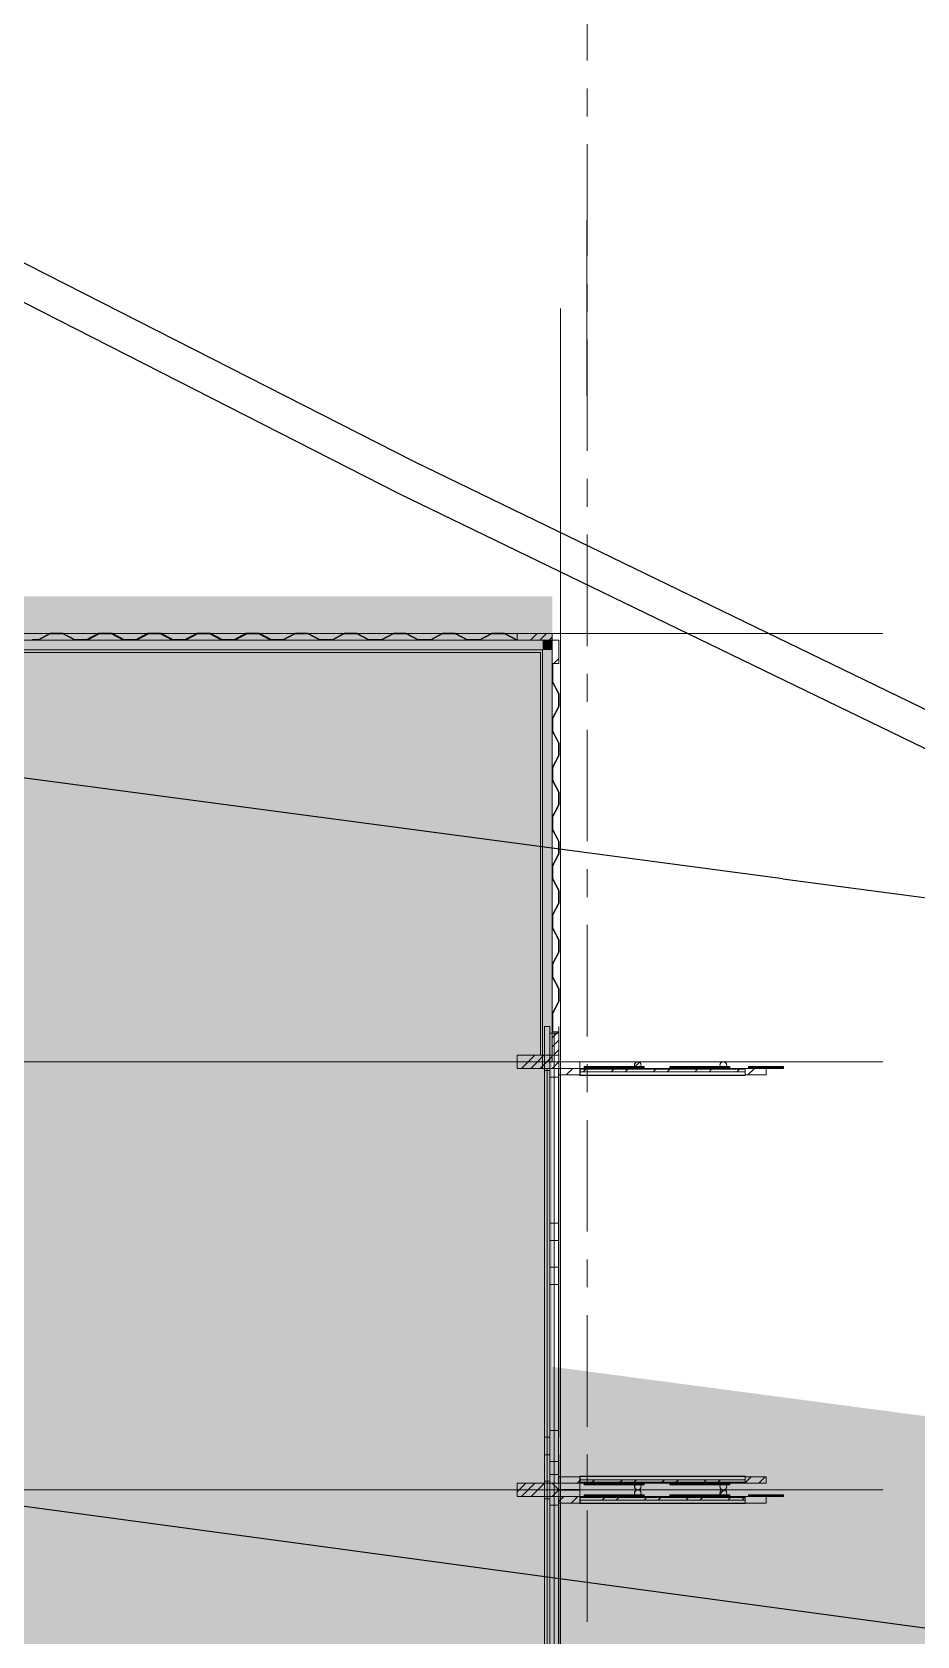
# Model space of a CAD drawing. Header units: metres. Extents: x 1156 to 2335, y -13 to 268.
# Drawn here: x 1253.54 to 1258.58, y 218.24 to 227.37 of the extents above; entities that cross this region are included whole.
import ezdxf

# ---------------------------------------------------------------- set-up
doc = ezdxf.new("R2010")
doc.units = ezdxf.units.M
doc.header["$LTSCALE"] = 0.05
for name, pattern in [('Contínua', [0]), ('Grid Line', [0.022225, 0.0127, -0.003175, 0.003175, -0.003175]), ('IMPORT-Linha de eixo - Traço e ponto', [1500, 1125, -187.5, 0, -187.5]), ('IMPORT-Linha Tracejada 2_1', [225, 150, -75])]:
    doc.linetypes.add(name, pattern=pattern)
doc.layers.get('0').update_dxf_attribs({"lineweight": 0})
for name, color, linetype, lineweight in [('#COTAS', 7, 'Continuous', 18), ('ARQ_PAREDE', 3, 'Continuous', 5), ('Contornos de Zona Archicad', 7, 'Continuous', 5), ('Janelas Archicad', 7, 'Continuous', 5), ('MV_CIV_ALVENARIA_ARQ', 7, 'Continuous', 5), ('MV_CON_ESTRUTURA 1_ARQ', 7, 'Continuous', 5), ('MV_CON_ESTRUTURA_ARQ', 7, 'Continuous', 5), ('MV_CON_PAREDE_ARQ', 7, 'Continuous', 5), ('MV_CON_PORTA_ARQ', 7, 'Continuous', 5)]:
    doc.layers.add(name, color=color, linetype=linetype, lineweight=lineweight)
for name, color, linetype, lineweight, true_color in [('0-1', 7, 'Continuous', 5, 0x767676), ('CONTAINER_dwg-1', 9, 'Continuous', 5, 0x808080), ('Janelas Archicad-1', 7, 'Continuous', 5, 0x656565), ('Janelas Archicad-2', 9, 'Continuous', 5, 0x808080), ('Janelas Archicad-3', 7, 'Continuous', 5, 0xc0c0c0), ('MV_CHM_EIXOS_2D-1', 9, 'IMPORT-Linha de eixo - Traço e ponto', 5, 0x808080), ('MV_CIV_ALVENARIA_ARQ-2', 7, 'Continuous', 5, 0xc0c0c0), ('MV_CON_PORTA_ARQ-1', 9, 'Continuous', 5, 0x808080), ('MV_CON_PORTA_ARQ-2', 7, 'Continuous', 5, 0xcccccc), ('MV_CON_PORTA_ARQ-3', 7, 'Continuous', 5, 0xc0c0c0), ('MV_CON_PORTA_ARQ-4', 7, 'IMPORT-Linha de eixo - Traço e ponto', 5, 0x264c39), ('MV_CON_PORTA_ARQ-5', 7, 'IMPORT-Linha Tracejada 2_1', 5, 0xc0c0c0), ('MV_CON_PORTA_ARQ-6', 7, 'Continuous', 5, 0x656565), ('S-GRID-1', 7, 'Grid Line', 5, 0x0080c0)]:
    doc.layers.add(name, color=color, linetype=linetype, lineweight=lineweight, true_color=true_color)
for name, color, linetype in [('HACHURA', 252, 'Continuous'), ('Muro azimute', 5, 'Continuous'), ('RUA', 2, 'Continuous'), ('talude', 2, 'Continuous'), ('Vagas', 1, 'Continuous')]:
    doc.layers.add(name, color=color, linetype=linetype)
pattern_1 = [(45, (3.348, 58.742), (-0.1325825, 0.1325825), []), (45, (3.321, 58.769), (-0.1325825, 0.1325825), []), (45, (3.295, 58.795), (-0.1325825, 0.1325825), [])]
pattern_2 = [(45, (3.348, 58.742), (-0.1193243, 0.1193243), []), (45, (3.308, 58.782), (-0.1193243, 0.1193243), [])]

# ---------------------------------------------------------------- blocks, each defined once
blk = doc.blocks.new('CONTAINER_dwg_Janela Dupla 27_7-4304838-Implantação')
at = {"layer": 'Janelas Archicad'}
for p, q in [((11.7587, 26.6313), (11.7887, 26.6313)), ((11.7587, 24.2943), (11.7887, 24.2943))]:
    blk.add_line(p, q, dxfattribs=at)
at = {"layer": 'Janelas Archicad-1', "flags": 128}
for points in [[(11.7887, 26.632), (11.7887, 26.5938), (11.8387, 26.5938), (11.8387, 26.6325)], [(11.8387, 24.2935), (11.8387, 24.3318), (11.7887, 24.3318), (11.7887, 24.294)]]:
    blk.add_lwpolyline(points, dxfattribs=at)
blk.add_lwpolyline([(11.8387, 25.4628), (11.8387, 25.5128), (11.7887, 25.5128), (11.7887, 25.4628), (11.7887, 25.4128), (11.8387, 25.4128)], close=True, dxfattribs=at)
at = {"layer": 'Janelas Archicad-2'}
for p, q in [((11.7587, 26.6313), (11.7587, 24.2943)), ((11.7887, 26.5938), (11.7887, 25.5128)), ((11.8137, 26.5938), (11.8137, 25.5128)), ((11.8387, 26.6325), (11.8387, 24.2935)), ((11.8387, 25.5128), (11.8387, 26.5938)), ((11.7887, 25.4128), (11.7887, 24.3318)), ((11.8137, 25.4128), (11.8137, 24.3318)), ((11.8387, 24.3318), (11.8387, 25.4128))]:
    blk.add_line(p, q, dxfattribs=at)
blk = doc.blocks.new('CONTAINER_dwg_Janela Dupla 27_7-4304839-Implantação')
at = {"layer": 'Janelas Archicad'}
for p, q in [((11.7587, 29.0693), (11.7887, 29.0693)), ((11.7587, 26.7323), (11.7887, 26.7323))]:
    blk.add_line(p, q, dxfattribs=at)
at = {"layer": 'Janelas Archicad-1', "flags": 128}
for points in [[(11.7887, 29.07), (11.7887, 29.0318), (11.8387, 29.0318), (11.8387, 29.0705)], [(11.8387, 26.7315), (11.8387, 26.7698), (11.7887, 26.7698), (11.7887, 26.732)]]:
    blk.add_lwpolyline(points, dxfattribs=at)
blk.add_lwpolyline([(11.8387, 27.9008), (11.8387, 27.9508), (11.7887, 27.9508), (11.7887, 27.9008), (11.7887, 27.8508), (11.8387, 27.8508)], close=True, dxfattribs=at)
at = {"layer": 'Janelas Archicad-2'}
for p, q in [((11.7587, 29.0693), (11.7587, 26.7323)), ((11.8387, 29.0705), (11.8387, 26.7315)), ((11.7887, 29.0318), (11.7887, 27.9508)), ((11.8137, 29.0318), (11.8137, 27.9508)), ((11.8387, 27.9508), (11.8387, 29.0318)), ((11.7887, 27.8508), (11.7887, 26.7698)), ((11.8137, 27.8508), (11.8137, 26.7698)), ((11.8387, 26.7698), (11.8387, 27.8508))]:
    blk.add_line(p, q, dxfattribs=at)
blk = doc.blocks.new('CONTAINER_dwg_Janela Dupla 27_7-4321187-Térreo')
at = {"layer": 'Janelas Archicad', "flags": 128}
for points in [[(11.7587, 26.6438), (11.7587, 26.6313), (11.7887, 26.6313)], [(11.7587, 24.2818), (11.7587, 24.2943), (11.7887, 24.2943)]]:
    blk.add_lwpolyline(points, dxfattribs=at)
for points in [[(11.8262, 26.6438), (11.8387, 26.6438)], [(11.8262, 24.2818), (11.8387, 24.2818)]]:
    blk.add_lwpolyline(points, close=True, dxfattribs=at)
at = {"layer": 'Janelas Archicad-1', "flags": 128}
for points in [[(11.7887, 26.6438), (11.7887, 26.5938), (11.8387, 26.5938), (11.8387, 26.6438)], [(11.8387, 24.2818), (11.8387, 24.3318), (11.7887, 24.3318), (11.7887, 24.2818)]]:
    blk.add_lwpolyline(points, dxfattribs=at)
blk.add_lwpolyline([(11.8387, 25.4628), (11.8387, 25.5128), (11.7887, 25.5128), (11.7887, 25.4628), (11.7887, 25.4128), (11.8387, 25.4128)], close=True, dxfattribs=at)
at = {"layer": 'Janelas Archicad-2'}
for p, q in [((11.7587, 26.6313), (11.7587, 24.2943)), ((11.7887, 26.5938), (11.7887, 25.5128)), ((11.8137, 26.5938), (11.8137, 25.5128)), ((11.8387, 26.6438), (11.8387, 24.2818)), ((11.8387, 25.5128), (11.8387, 26.5938)), ((11.7887, 25.4128), (11.7887, 24.3318)), ((11.8137, 25.4128), (11.8137, 24.3318)), ((11.8387, 24.3318), (11.8387, 25.4128))]:
    blk.add_line(p, q, dxfattribs=at)
at = {"layer": 'Janelas Archicad-3', "flags": 128}
for points in [[(11.7887, 26.6438), (11.8262, 26.6438)], [(11.7887, 24.2818), (11.8262, 24.2818)]]:
    blk.add_lwpolyline(points, close=True, dxfattribs=at)
blk = doc.blocks.new('CONTAINER_dwg_Janela Dupla 27_7-4321188-Térreo')
at = {"layer": 'Janelas Archicad', "flags": 128}
for points in [[(11.7587, 29.0818), (11.7587, 29.0693), (11.7887, 29.0693)], [(11.7587, 26.7198), (11.7587, 26.7323), (11.7887, 26.7323)]]:
    blk.add_lwpolyline(points, dxfattribs=at)
for points in [[(11.8262, 29.0818), (11.8387, 29.0818)], [(11.8262, 26.7198), (11.8387, 26.7198)]]:
    blk.add_lwpolyline(points, close=True, dxfattribs=at)
at = {"layer": 'Janelas Archicad-1', "flags": 128}
for points in [[(11.7887, 29.0818), (11.7887, 29.0318), (11.8387, 29.0318), (11.8387, 29.0818)], [(11.8387, 26.7198), (11.8387, 26.7698), (11.7887, 26.7698), (11.7887, 26.7198)]]:
    blk.add_lwpolyline(points, dxfattribs=at)
blk.add_lwpolyline([(11.8387, 27.9008), (11.8387, 27.9508), (11.7887, 27.9508), (11.7887, 27.9008), (11.7887, 27.8508), (11.8387, 27.8508)], close=True, dxfattribs=at)
at = {"layer": 'Janelas Archicad-2'}
for p, q in [((11.7587, 29.0693), (11.7587, 26.7323)), ((11.8387, 29.0818), (11.8387, 26.7198)), ((11.7887, 29.0318), (11.7887, 27.9508)), ((11.8137, 29.0318), (11.8137, 27.9508)), ((11.8387, 27.9508), (11.8387, 29.0318)), ((11.7887, 27.8508), (11.7887, 26.7698)), ((11.8137, 27.8508), (11.8137, 26.7698)), ((11.8387, 26.7698), (11.8387, 27.8508))]:
    blk.add_line(p, q, dxfattribs=at)
at = {"layer": 'Janelas Archicad-3', "flags": 128}
for points in [[(11.7887, 29.0818), (11.8262, 29.0818)], [(11.7887, 26.7198), (11.8262, 26.7198)]]:
    blk.add_lwpolyline(points, close=True, dxfattribs=at)
blk = doc.blocks.new('CONTAINER_dwg-4297997-Térreo')
at = {"layer": 'MV_CIV_ALVENARIA_ARQ-2'}
for points in [[(11.747, 31.4628), (11.747, 31.4648), (8.1095, 31.4648), (8.1095, 31.518), (7.752, 31.5178), (7.752, 31.4628), (11.747, 31.4628)], [(11.747, 31.4628), (11.747, 31.5198), (8.1095, 31.518), (8.1095, 31.4648), (11.747, 31.4628)], [(11.802, 31.4648), (11.802, 31.5198), (11.747, 31.4648)], [(11.747, 31.4648), (11.747, 31.4648), (11.802, 31.5198), (11.747, 31.5198)], [(11.747, 29.1578), (11.802, 29.1578), (11.802, 30.0727), (11.747, 30.08), (11.747, 29.2898)]]:
    blk.add_hatch(color=256, dxfattribs=at).paths.add_polyline_path(points)
h = blk.add_hatch(color=256, dxfattribs=at)
h.paths.add_polyline_path([(11.802, 31.4648), (11.802, 31.4648), (11.7595, 31.4648)])
h.paths.add_polyline_path([(11.802, 30.0727), (11.802, 31.4648), (11.747, 31.4628), (11.747, 30.08)])
at = {"layer": 'MV_CON_ESTRUTURA_ARQ'}
h = blk.add_hatch(dxfattribs=at)
h.set_pattern_fill('FP_8', color=256, style=0, pattern_type=2)
h.set_pattern_definition(pattern_1)
h.paths.add_polyline_path([(11.6668, 31.5198), (11.802, 31.5198), (11.802, 31.5578), (11.602, 31.5578), (11.602, 31.5198)])
h = blk.add_hatch(dxfattribs=at)
h.set_pattern_fill('FP_8', color=256, style=0, pattern_type=2)
h.set_pattern_definition(pattern_1)
h.paths.add_polyline_path([(11.84, 31.3878), (11.84, 31.5198), (11.802, 31.5198), (11.802, 31.3878)])
h = blk.add_hatch(dxfattribs=at)
h.set_pattern_fill('FP_8', color=256, style=0, pattern_type=2)
h.set_pattern_definition(pattern_1)
h.paths.add_polyline_path([(11.84, 29.1578), (11.84, 29.2898), (11.802, 29.2898), (11.802, 29.1578)])
h = blk.add_hatch(dxfattribs=at)
h.set_pattern_fill('FP_8', color=256, style=0, pattern_type=2)
h.set_pattern_definition(pattern_1)
h.paths.add_polyline_path([(11.602, 29.1198), (11.747, 29.1198), (11.747, 29.1578), (11.602, 29.1578)])
h = blk.add_hatch(dxfattribs=at)
h.set_pattern_fill('FP_8', color=256, style=0, pattern_type=2)
h.set_pattern_definition(pattern_1)
h.paths.add_polyline_path([(11.802, 29.1198), (11.802, 29.1578), (11.747, 29.1578), (11.747, 29.1198)])
h = blk.add_hatch(dxfattribs=at)
h.set_pattern_fill('FP_8', color=256, style=0, pattern_type=2)
h.set_pattern_definition(pattern_1)
h.paths.add_polyline_path([(11.602, 29.0818), (11.747, 29.0818), (11.747, 29.1198), (11.602, 29.1198)])
h = blk.add_hatch(dxfattribs=at)
h.set_pattern_fill('FP_8', color=256, style=0, pattern_type=2)
h.set_pattern_definition(pattern_1)
h.paths.add_polyline_path([(11.802, 29.0818), (11.84, 29.1198), (11.747, 29.1198), (11.747, 29.0818)])
h = blk.add_hatch(dxfattribs=at)
h.set_pattern_fill('FP_8', color=256, style=0, pattern_type=2)
h.set_pattern_definition(pattern_1)
h.paths.add_polyline_path([(11.84, 29.0818), (11.84, 29.1198), (11.802, 29.0818)])
h = blk.add_hatch(dxfattribs=at)
h.set_pattern_fill('FP_8', color=256, style=0, pattern_type=2)
h.set_pattern_definition(pattern_1)
h.paths.add_polyline_path([(11.602, 26.6818), (11.747, 26.6818), (11.747, 26.7198), (11.602, 26.7198)])
h = blk.add_hatch(dxfattribs=at)
h.set_pattern_fill('FP_8', color=256, style=0, pattern_type=2)
h.set_pattern_definition(pattern_1)
h.paths.add_polyline_path([(11.747, 26.6438), (11.747, 26.6818), (11.602, 26.6818), (11.602, 26.6438), (11.7293, 26.6438)])
h = blk.add_hatch(dxfattribs=at)
h.set_pattern_fill('FP_8', color=256, style=0, pattern_type=2)
h.set_pattern_definition(pattern_1)
h.paths.add_polyline_path([(11.802, 26.6818), (11.84, 26.6818), (11.802, 26.7198), (11.747, 26.7198), (11.747, 26.6818), (11.7888, 26.6818)])
h = blk.add_hatch(dxfattribs=at)
h.set_pattern_fill('FP_8', color=256, style=0, pattern_type=2)
h.set_pattern_definition(pattern_1)
h.paths.add_polyline_path([(11.7721, 26.6438), (11.802, 26.6438), (11.84, 26.6818), (11.747, 26.6818), (11.747, 26.6438)])
h = blk.add_hatch(dxfattribs=at)
h.set_pattern_fill('FP_8', color=256, style=0, pattern_type=2)
h.set_pattern_definition(pattern_1)
h.paths.add_polyline_path([(11.802, 26.6438), (11.84, 26.6438), (11.84, 26.6818), (11.8217, 26.6636)])
h = blk.add_hatch(dxfattribs=at)
h.set_pattern_fill('FP_8', color=256, style=0, pattern_type=2)
h.set_pattern_definition(pattern_1)
h.paths.add_polyline_path([(11.84, 26.6818), (11.84, 26.7198), (11.8021, 26.7197), (11.8045, 26.7173)])
at = {"layer": 'MV_CON_PORTA_ARQ'}
h = blk.add_hatch(dxfattribs=at)
h.set_pattern_fill('FP_8', color=256, style=0, pattern_type=2)
h.set_pattern_definition(pattern_1)
h.paths.add_polyline_path([(12.2886, 29.0818), (12.3021, 29.0873), (12.3077, 29.1009), (12.3052, 29.1103), (12.298, 29.1173), (12.2888, 29.1198), (12.2753, 29.1143), (12.2697, 29.1008), (12.2722, 29.0914), (12.2794, 29.0843)])
h = blk.add_hatch(dxfattribs=at)
h.set_pattern_fill('FP_8', color=256, style=0, pattern_type=2)
h.set_pattern_definition(pattern_1)
h.paths.add_polyline_path([(12.2937, 26.6825), (12.3022, 26.6874), (12.307, 26.7033), (12.3021, 26.7134), (12.2981, 26.7173), (12.2837, 26.7192), (12.2752, 26.7142), (12.2703, 26.7057), (12.2723, 26.6913), (12.2793, 26.6843)])
h = blk.add_hatch(dxfattribs=at)
h.set_pattern_fill('FP_8', color=256, style=0, pattern_type=2)
h.set_pattern_definition(pattern_1)
h.paths.add_polyline_path([(12.7763, 26.6439), (12.7859, 26.6472), (12.7898, 26.6494), (12.7947, 26.6579), (12.7929, 26.6723), (12.7859, 26.6793), (12.7763, 26.6818), (12.7629, 26.6762), (12.758, 26.6636), (12.7581, 26.6579), (12.763, 26.6494), (12.7714, 26.6445)])
at = {"layer": 'MV_CON_PORTA_ARQ-1'}
h = blk.add_hatch(dxfattribs=at)
h.set_pattern_fill('FP_9', color=256, style=0, pattern_type=2)
h.set_pattern_definition(pattern_2)
h.paths.add_polyline_path([(11.9604, 29.0448), (11.96, 29.0818), (11.84, 29.0818), (11.84, 29.0448), (11.96, 29.0448)])
h = blk.add_hatch(dxfattribs=at)
h.set_pattern_fill('FP_9', color=256, style=0, pattern_type=2)
h.set_pattern_definition(pattern_2)
h.paths.add_polyline_path([(12.9197, 29.0448), (13.0206, 29.0448), (13.0206, 29.0818), (12.9002, 29.0818), (12.9002, 29.0448)])
h = blk.add_hatch(dxfattribs=at)
h.set_pattern_fill('FP_9', color=256, style=0, pattern_type=2)
h.set_pattern_definition(pattern_2)
h.paths.add_polyline_path([(11.9604, 26.7198), (11.96, 26.7568), (11.84, 26.7568), (11.84, 26.7198), (11.96, 26.7198)])
h = blk.add_hatch(dxfattribs=at)
h.set_pattern_fill('FP_9', color=256, style=0, pattern_type=2)
h.set_pattern_definition(pattern_2)
h.paths.add_polyline_path([(13.0206, 26.7198), (13.0206, 26.7568), (12.9002, 26.7568), (12.9002, 26.7198)])
h = blk.add_hatch(dxfattribs=at)
h.set_pattern_fill('FP_9', color=256, style=0, pattern_type=2)
h.set_pattern_definition(pattern_2)
h.paths.add_polyline_path([(11.96, 26.6068), (11.9604, 26.6068), (11.96, 26.6438), (11.84, 26.6438), (11.84, 26.6068)])
h = blk.add_hatch(dxfattribs=at)
h.set_pattern_fill('FP_9', color=256, style=0, pattern_type=2)
h.set_pattern_definition(pattern_2)
h.paths.add_polyline_path([(13.0206, 26.6068), (13.0206, 26.6438), (12.9002, 26.6438), (12.9002, 26.6068)])
at = {"layer": 'MV_CON_PORTA_ARQ-2'}
h = blk.add_hatch(dxfattribs=at)
h.set_pattern_fill('FP_9', color=256, style=0, pattern_type=2)
h.set_pattern_definition(pattern_2)
h.paths.add_polyline_path([(12.7094, 29.0618), (12.9002, 29.0618), (12.9002, 29.0768), (11.96, 29.0768), (11.9604, 29.0618), (12.6377, 29.0618)])
h = blk.add_hatch(dxfattribs=at)
h.set_pattern_fill('FP_10', color=256, style=0, pattern_type=2)
h.set_pattern_definition([(0, (3.348, 58.742), (0, 0.46765), [0.045, -0.225]), (0, (3.483, 58.976), (0, 0.46765), [0.045, -0.225]), (60, (3.348, 58.742), (-0.404997, 0.233825), [0.045, -0.225]), (60, (3.618, 58.742), (-0.404997, 0.233825), [0.045, -0.225]), (120, (3.393, 58.742), (0.404997, 0.233825), [0.045, -0.225]), (120, (3.663, 58.742), (0.404997, 0.233825), [0.045, -0.225]), (0, (3.348, 58.787), (0, 0.09), [0, -0.09, 0, -0.135]), (45, (3.393, 58.787), (-0.0636396, 0.0636396), [0, -0.0675, 0, -0.1125])])
h.paths.add_polyline_path([(13.0206, 29.0818), (13.1197, 29.0818), (13.1197, 29.0918), (12.9197, 29.0918), (12.9197, 29.0818)])
h = blk.add_hatch(dxfattribs=at)
h.set_pattern_fill('FP_9', color=256, style=0, pattern_type=2)
h.set_pattern_definition(pattern_2)
h.paths.add_polyline_path([(11.96, 26.7248), (12.9002, 26.7248), (12.9002, 26.7398), (11.96, 26.7398)])
h = blk.add_hatch(dxfattribs=at)
h.set_pattern_fill('FP_9', color=256, style=0, pattern_type=2)
h.set_pattern_definition(pattern_2)
h.paths.add_polyline_path([(11.96, 26.6238), (12.9002, 26.6238), (12.9002, 26.6388), (11.96, 26.6388)])
at = {"layer": '0-1', "flags": 128}
for points in [[(9.12, 31.5238), (9.084, 31.5238), (9.016, 31.5598), (8.944, 31.5598), (8.876, 31.5238), (8.84, 31.5238), (8.84, 31.5198), (8.876, 31.5198), (8.944, 31.5558), (9.016, 31.5558), (9.084, 31.5198), (9.12, 31.5198)], [(9.4, 31.5238), (9.364, 31.5238), (9.296, 31.5598), (9.224, 31.5598), (9.156, 31.5238), (9.12, 31.5238), (9.12, 31.5198), (9.156, 31.5198), (9.224, 31.5558), (9.296, 31.5558), (9.364, 31.5198), (9.4, 31.5198)], [(9.146, 31.5197), (9.15, 31.5197), (9.218, 31.5558), (9.2901, 31.5558), (9.358, 31.5197), (9.394, 31.5197), (9.394, 31.5237), (9.358, 31.5237), (9.29, 31.5597), (9.218, 31.5597), (9.15, 31.5237), (9.146, 31.5237)], [(9.674, 31.5237), (9.638, 31.5237), (9.57, 31.5597), (9.498, 31.5597), (9.43, 31.5237), (9.394, 31.5237), (9.394, 31.5197), (9.43, 31.5197), (9.498, 31.5558), (9.5701, 31.5558), (9.638, 31.5197), (9.674, 31.5197)], [(9.68, 31.5238), (9.644, 31.5238), (9.576, 31.5598), (9.504, 31.5598), (9.436, 31.5238), (9.4, 31.5238), (9.4, 31.5198), (9.436, 31.5198), (9.504, 31.5558), (9.576, 31.5558), (9.644, 31.5198), (9.68, 31.5198)], [(9.954, 31.5237), (9.918, 31.5237), (9.85, 31.5597), (9.778, 31.5597), (9.71, 31.5237), (9.674, 31.5237), (9.674, 31.5197), (9.71, 31.5197), (9.778, 31.5558), (9.8501, 31.5558), (9.918, 31.5197), (9.954, 31.5197)], [(9.96, 31.5238), (9.924, 31.5238), (9.856, 31.5598), (9.784, 31.5598), (9.716, 31.5238), (9.68, 31.5238), (9.68, 31.5198), (9.716, 31.5198), (9.784, 31.5558), (9.856, 31.5558), (9.924, 31.5198), (9.96, 31.5198)], [(10.234, 31.5237), (10.198, 31.5237), (10.13, 31.5597), (10.058, 31.5597), (9.99, 31.5237), (9.954, 31.5237), (9.954, 31.5197), (9.99, 31.5197), (10.058, 31.5558), (10.1301, 31.5558), (10.198, 31.5197), (10.234, 31.5197)], [(10.208, 31.5238), (10.204, 31.5238), (10.136, 31.5598), (10.064, 31.5598), (9.996, 31.5238), (9.96, 31.5238), (9.96, 31.5198), (9.996, 31.5198), (10.064, 31.5558), (10.136, 31.5558), (10.204, 31.5198), (10.208, 31.5198)], [(10.514, 31.5237), (10.478, 31.5237), (10.41, 31.5597), (10.338, 31.5597), (10.27, 31.5237), (10.234, 31.5237), (10.234, 31.5197), (10.27, 31.5197), (10.338, 31.5558), (10.4101, 31.5558), (10.478, 31.5197), (10.514, 31.5197)], [(10.794, 31.5237), (10.758, 31.5237), (10.69, 31.5597), (10.618, 31.5597), (10.55, 31.5237), (10.514, 31.5237), (10.514, 31.5197), (10.55, 31.5197), (10.618, 31.5558), (10.6901, 31.5558), (10.758, 31.5197), (10.794, 31.5197)], [(11.074, 31.5237), (11.038, 31.5237), (10.97, 31.5597), (10.898, 31.5597), (10.83, 31.5237), (10.794, 31.5237), (10.794, 31.5197), (10.83, 31.5197), (10.898, 31.5558), (10.9701, 31.5558), (11.038, 31.5197), (11.074, 31.5197)], [(11.354, 31.5237), (11.318, 31.5237), (11.25, 31.5597), (11.178, 31.5597), (11.11, 31.5237), (11.074, 31.5237), (11.074, 31.5197), (11.11, 31.5197), (11.178, 31.5558), (11.2501, 31.5558), (11.318, 31.5197), (11.354, 31.5197)], [(11.354, 31.5197), (11.39, 31.5197), (11.458, 31.5558), (11.5301, 31.5558), (11.598, 31.5197), (11.602, 31.5197), (11.602, 31.5198), (11.602, 31.5237), (11.598, 31.5237), (11.53, 31.5597), (11.458, 31.5597), (11.39, 31.5237), (11.354, 31.5237)], [(11.802, 31.5578), (11.602, 31.5578), (11.602, 31.5198), (11.802, 31.5198)], [(11.84, 31.3878), (11.84, 31.5198), (11.802, 31.5198), (11.802, 31.3878)], [(11.806, 31.3878), (11.802, 31.3878), (11.802, 31.3189), (11.806, 31.3189)], [(11.802, 31.2828), (11.8381, 31.2149), (11.8381, 31.1428), (11.802, 31.0749), (11.802, 31.0389), (11.806, 31.0389), (11.806, 31.0749), (11.842, 31.1429), (11.842, 31.2148), (11.806, 31.2828), (11.806, 31.3189), (11.802, 31.3189)], [(11.8381, 30.8628), (11.802, 30.7949), (11.802, 30.7589), (11.806, 30.7589), (11.806, 30.7949), (11.842, 30.8629), (11.842, 30.9348), (11.806, 31.0028), (11.806, 31.0389), (11.802, 31.0389), (11.802, 31.0028), (11.8381, 30.9349)], [(11.8381, 30.5828), (11.802, 30.5149), (11.802, 30.4789), (11.806, 30.4789), (11.806, 30.5149), (11.842, 30.5829), (11.842, 30.6548), (11.806, 30.7228), (11.806, 30.7589), (11.802, 30.7589), (11.802, 30.7228), (11.8381, 30.6549)], [(11.8381, 30.3028), (11.802, 30.2349), (11.802, 30.1989), (11.806, 30.1989), (11.806, 30.2349), (11.842, 30.3029), (11.842, 30.3748), (11.806, 30.4428), (11.806, 30.4789), (11.802, 30.4789), (11.802, 30.4428), (11.8381, 30.3749)], [(11.8381, 30.0228), (11.802, 29.9549), (11.802, 29.9189), (11.806, 29.9189), (11.806, 29.9549), (11.842, 30.0229), (11.842, 30.0948), (11.806, 30.1628), (11.806, 30.1989), (11.802, 30.1989), (11.802, 30.1628), (11.8381, 30.0949)], [(11.8381, 29.7428), (11.802, 29.6749), (11.802, 29.6389), (11.806, 29.6389), (11.806, 29.6749), (11.842, 29.7429), (11.842, 29.8148), (11.806, 29.8828), (11.806, 29.9189), (11.802, 29.9189), (11.802, 29.8828), (11.8381, 29.8149)], [(11.8381, 29.4628), (11.802, 29.3949), (11.802, 29.3589), (11.806, 29.3589), (11.806, 29.3949), (11.842, 29.4629), (11.842, 29.5348), (11.806, 29.6028), (11.806, 29.6389), (11.802, 29.6389), (11.802, 29.6028), (11.8381, 29.5349)], [(11.806, 29.3589), (11.802, 29.3589), (11.802, 29.2898), (11.806, 29.2898)], [(11.802, 29.2898), (11.802, 29.1578), (11.84, 29.1578), (11.84, 29.2898)], [(11.802, 29.1578), (11.602, 29.1578), (11.602, 29.1198), (11.802, 29.1198)], [(11.602, 29.0818), (11.602, 29.1198), (11.84, 29.1198), (11.802, 29.0818), (11.84, 29.0818), (11.84, 29.1198), (11.802, 29.0818)], [(11.84, 29.0448), (11.9604, 29.0448), (11.9604, 29.0818), (11.84, 29.0818)], [(11.9604, 29.0438), (12.9002, 29.0438), (12.9002, 29.0818), (11.9604, 29.0818)], [(12.2697, 29.1009), (12.2752, 29.0874), (12.2886, 29.0818), (12.3021, 29.0873), (12.3077, 29.1008), (12.3022, 29.1142), (12.2888, 29.1198), (12.2753, 29.1143)], [(12.7574, 29.1009), (12.7629, 29.0875), (12.7763, 29.0818), (12.7898, 29.0874), (12.7954, 29.1008), (12.7899, 29.1142), (12.7764, 29.1198), (12.763, 29.1143)], [(12.9002, 29.0448), (13.0206, 29.0448), (13.0206, 29.0818), (12.9002, 29.0818)], [(11.602, 26.6818), (11.84, 26.6818), (11.802, 26.7198), (11.602, 26.7198)], [(11.602, 26.6438), (11.602, 26.6818), (11.84, 26.6818), (11.802, 26.6438), (11.84, 26.6438), (11.84, 26.6818), (11.802, 26.6438)], [(11.802, 26.7198), (11.84, 26.6818), (11.84, 26.7198)], [(11.84, 26.7198), (11.9604, 26.7198), (11.9604, 26.7568), (11.84, 26.7568)], [(11.9604, 26.7198), (11.9604, 26.7578), (12.9002, 26.7578), (12.9002, 26.7198), (13.0206, 26.7198), (13.0206, 26.7568), (12.9002, 26.7568), (12.9002, 26.7198)], [(12.2697, 26.7008), (12.2753, 26.6874), (12.2888, 26.6818), (12.3022, 26.6874), (12.3077, 26.7009), (12.3021, 26.7143), (12.2886, 26.7198), (12.2752, 26.7142)], [(12.2697, 26.6629), (12.2752, 26.6494), (12.2886, 26.6438), (12.3021, 26.6494), (12.3077, 26.6628), (12.3022, 26.6762), (12.2888, 26.6818), (12.2753, 26.6763)], [(12.7574, 26.7007), (12.763, 26.6873), (12.7764, 26.6818), (12.7899, 26.6874), (12.7954, 26.7009), (12.7898, 26.7143), (12.7763, 26.7198), (12.7629, 26.7142)], [(12.7574, 26.6629), (12.7629, 26.6495), (12.7763, 26.6439), (12.7898, 26.6494), (12.7954, 26.6628), (12.7899, 26.6763), (12.7764, 26.6819), (12.763, 26.6763)], [(11.84, 26.6068), (11.9604, 26.6068), (11.9604, 26.6438), (11.84, 26.6438)], [(11.9604, 26.6058), (12.9002, 26.6058), (12.9002, 26.6438), (11.9604, 26.6438)], [(12.9002, 26.6068), (13.0206, 26.6068), (13.0206, 26.6438), (12.9002, 26.6438)]]:
    blk.add_lwpolyline(points, close=True, dxfattribs=at)
at = {"layer": 'Contornos de Zona Archicad', "flags": 128}
blk.add_lwpolyline([(11.747, 31.4648), (7.7395, 31.4648), (7.7395, 24.2734), (11.7725, 24.2819), (11.7725, 29.0818), (11.7472, 29.0818), (11.7472, 31.4648)], dxfattribs=at)
at = {"layer": 'MV_CHM_EIXOS_2D-1'}
for p, q in [((12, 32.9115), (12, 33.9115)), ((11.85, 33.4098), (11.85, 4.74)), ((13.6845, 31.5578), (-1.9149, 31.5578)), ((13.6845, 29.1198), (-1.9149, 29.1198)), ((13.6845, 26.6819), (-1.9149, 26.6819))]:
    blk.add_line(p, q, dxfattribs=at)
at = {"layer": 'MV_CIV_ALVENARIA_ARQ'}
for p, q in [((11.802, 29.1578), (11.802, 31.5198)), ((11.8387, 29.0818), (11.8262, 29.0818)), ((11.7712, 26.6438), (11.7887, 26.6438))]:
    blk.add_line(p, q, dxfattribs=at)
at = {"layer": 'MV_CIV_ALVENARIA_ARQ', "flags": 128}
for points in [[(11.747, 31.5198), (7.752, 31.5198), (7.7395, 31.5178), (7.752, 31.5178), (7.752, 31.5198), (7.7395, 31.5198), (7.7395, 31.4903), (7.7395, 29.1578), (7.752, 29.1578), (7.752, 31.4503), (11.7345, 31.4503)], [(11.7345, 31.4648), (7.752, 31.4648), (7.7395, 31.4628), (7.752, 31.4628)], [(11.7345, 31.4523), (11.7345, 29.1578), (11.747, 29.1578), (11.747, 31.4648), (11.7345, 31.4648), (11.747, 31.4648)], [(11.7712, 29.0818), (11.7887, 29.0818), (11.7887, 29.0693), (11.7587, 29.0693), (11.7587, 29.0818)], [(11.8387, 26.7195), (11.8262, 26.7195), (11.8262, 26.7198), (11.8387, 26.7198)], [(11.7887, 26.6438), (11.7887, 26.6313), (11.7587, 26.6313), (11.7587, 26.6438), (11.7712, 26.6438)], [(11.8262, 26.6438), (11.8262, 26.6438), (11.8387, 26.6438), (11.8262, 26.6438)]]:
    blk.add_lwpolyline(points, dxfattribs=at)
blk.add_lwpolyline([(11.7587, 26.7195), (11.7712, 26.7195), (11.7712, 26.7198), (11.7887, 26.7198), (11.7887, 26.7323), (11.7587, 26.7323), (11.7587, 26.7198)], close=True, dxfattribs=at)
at = {"layer": 'MV_CIV_ALVENARIA_ARQ-2'}
for p, q in [((11.802, 31.5198), (11.747, 31.5198)), ((11.802, 29.1578), (11.747, 29.1578)), ((11.8262, 29.0818), (11.7887, 29.0818)), ((11.8262, 26.7195), (11.7712, 26.7195)), ((11.8262, 26.7198), (11.7887, 26.7198))]:
    blk.add_line(p, q, dxfattribs=at)
at = {"layer": 'MV_CIV_ALVENARIA_ARQ-2', "flags": 128}
blk.add_lwpolyline([(11.7712, 26.6438), (11.8262, 26.6438), (11.7887, 26.6438)], dxfattribs=at)
at = {"layer": 'MV_CON_ESTRUTURA 1_ARQ', "flags": 128}
for points in [[(11.802, 29.0818), (11.84, 29.0818), (11.84, 29.1198)], [(11.802, 26.7198), (11.84, 26.7198), (11.84, 26.6818), (11.84, 26.6438), (11.802, 26.6438)]]:
    blk.add_lwpolyline(points, dxfattribs=at)
at = {"layer": 'MV_CON_ESTRUTURA_ARQ'}
for p, q in [((11.802, 31.5578), (11.602, 31.5578)), ((11.802, 26.7198), (11.602, 26.7198))]:
    blk.add_line(p, q, dxfattribs=at)
at = {"layer": 'MV_CON_ESTRUTURA_ARQ', "flags": 128}
for points in [[(11.602, 31.5198), (11.802, 31.5198), (11.802, 31.3878), (11.84, 31.3878), (11.84, 31.5198)], [(11.802, 29.1578), (11.602, 29.1578), (11.602, 29.1198), (11.802, 29.1198)], [(11.84, 29.1198), (11.602, 29.1198), (11.602, 29.0818), (11.802, 29.0818)], [(11.802, 26.6438), (11.602, 26.6438), (11.602, 26.6818), (11.84, 26.6818), (11.602, 26.6818)]]:
    blk.add_lwpolyline(points, dxfattribs=at)
blk.add_lwpolyline([(11.802, 29.2898), (11.802, 29.1578), (11.84, 29.1578), (11.84, 29.2898)], close=True, dxfattribs=at)
at = {"layer": 'MV_CON_PAREDE_ARQ', "flags": 128}
for points in [[(8.84, 31.5198), (8.876, 31.5198), (8.944, 31.5558), (9.016, 31.5558), (9.084, 31.5198), (9.12, 31.5198), (9.12, 31.5238), (9.084, 31.5238), (9.016, 31.5598), (8.944, 31.5598), (8.876, 31.5238), (8.84, 31.5238)], [(9.4, 31.5198), (9.436, 31.5198), (9.504, 31.5558), (9.576, 31.5558), (9.644, 31.5198), (9.68, 31.5198), (9.68, 31.5238), (9.644, 31.5238), (9.576, 31.5598), (9.504, 31.5598), (9.436, 31.5238), (9.4, 31.5238), (9.364, 31.5238), (9.296, 31.5598), (9.224, 31.5598), (9.156, 31.5238), (9.12, 31.5238)], [(9.12, 31.5198), (9.156, 31.5198), (9.224, 31.5558), (9.296, 31.5558), (9.364, 31.5198), (9.4, 31.5198), (9.4, 31.5238)], [(9.674, 31.5197), (9.71, 31.5197), (9.778, 31.5558), (9.8501, 31.5558), (9.918, 31.5197), (9.954, 31.5197), (9.954, 31.5237), (9.918, 31.5237), (9.85, 31.5597), (9.778, 31.5597), (9.71, 31.5237), (9.674, 31.5237), (9.674, 31.5197), (9.638, 31.5197), (9.5701, 31.5558), (9.498, 31.5558), (9.43, 31.5197), (9.394, 31.5197), (9.358, 31.5197), (9.2901, 31.5558), (9.218, 31.5558), (9.15, 31.5197), (9.146, 31.5197), (9.146, 31.5237), (9.15, 31.5237), (9.218, 31.5597), (9.29, 31.5597), (9.358, 31.5237), (9.394, 31.5237), (9.394, 31.5197)], [(9.674, 31.5237), (9.638, 31.5237), (9.57, 31.5597), (9.498, 31.5597), (9.43, 31.5237), (9.394, 31.5237)], [(9.68, 31.5198), (9.716, 31.5198), (9.784, 31.5558), (9.856, 31.5558), (9.924, 31.5198), (9.96, 31.5198), (9.96, 31.5238), (9.924, 31.5238), (9.856, 31.5598), (9.784, 31.5598), (9.716, 31.5238), (9.68, 31.5238)], [(9.954, 31.5197), (9.99, 31.5197), (10.058, 31.5558), (10.1301, 31.5558), (10.198, 31.5197), (10.234, 31.5197), (10.234, 31.5237), (10.198, 31.5237), (10.13, 31.5597), (10.058, 31.5597), (9.99, 31.5237), (9.954, 31.5237)], [(9.96, 31.5198), (9.996, 31.5198), (10.064, 31.5558), (10.136, 31.5558), (10.204, 31.5198), (10.208, 31.5198), (10.208, 31.5238), (10.204, 31.5238), (10.136, 31.5598), (10.064, 31.5598), (9.996, 31.5238), (9.96, 31.5238)], [(10.794, 31.5197), (10.83, 31.5197), (10.898, 31.5558), (10.9701, 31.5558), (11.038, 31.5197), (11.074, 31.5197), (11.074, 31.5237), (11.038, 31.5237), (10.97, 31.5597), (10.898, 31.5597), (10.83, 31.5237), (10.794, 31.5237), (10.758, 31.5237), (10.69, 31.5597), (10.618, 31.5597), (10.55, 31.5237), (10.514, 31.5237), (10.478, 31.5237), (10.41, 31.5597), (10.338, 31.5597), (10.27, 31.5237), (10.234, 31.5237)], [(10.234, 31.5197), (10.27, 31.5197), (10.338, 31.5558), (10.4101, 31.5558), (10.478, 31.5197), (10.514, 31.5197), (10.514, 31.5237)], [(10.514, 31.5197), (10.55, 31.5197), (10.618, 31.5558), (10.6901, 31.5558), (10.758, 31.5197), (10.794, 31.5197), (10.794, 31.5237)], [(11.602, 31.5237), (11.598, 31.5237), (11.53, 31.5597), (11.458, 31.5597), (11.39, 31.5237), (11.354, 31.5237), (11.318, 31.5237), (11.25, 31.5597), (11.178, 31.5597), (11.11, 31.5237), (11.074, 31.5237)], [(11.074, 31.5197), (11.11, 31.5197), (11.178, 31.5558), (11.2501, 31.5558), (11.318, 31.5197), (11.354, 31.5197), (11.354, 31.5237)], [(11.354, 31.5197), (11.39, 31.5197), (11.458, 31.5558), (11.5301, 31.5558), (11.598, 31.5197), (11.602, 31.5197), (11.602, 31.5198)], [(11.802, 31.3189), (11.806, 31.3189), (11.806, 31.3878)], [(11.802, 31.0389), (11.806, 31.0389), (11.806, 31.0749), (11.842, 31.1429), (11.842, 31.2148), (11.806, 31.2828), (11.806, 31.3189)], [(11.802, 31.2828), (11.8381, 31.2149), (11.8381, 31.1428), (11.802, 31.0749)], [(11.802, 30.7589), (11.806, 30.7589), (11.806, 30.7949), (11.842, 30.8629), (11.842, 30.9348), (11.806, 31.0028), (11.806, 31.0389)], [(11.802, 31.0028), (11.8381, 30.9349), (11.8381, 30.8628), (11.802, 30.7949)], [(11.802, 30.4789), (11.806, 30.4789), (11.806, 30.5149), (11.842, 30.5829), (11.842, 30.6548), (11.806, 30.7228), (11.806, 30.7589)], [(11.802, 30.7228), (11.8381, 30.6549), (11.8381, 30.5828), (11.802, 30.5149)], [(11.802, 30.1989), (11.806, 30.1989), (11.806, 30.2349), (11.842, 30.3029), (11.842, 30.3748), (11.806, 30.4428), (11.806, 30.4789)], [(11.802, 30.4428), (11.8381, 30.3749), (11.8381, 30.3028), (11.802, 30.2349)], [(11.802, 29.9189), (11.806, 29.9189), (11.806, 29.9549), (11.842, 30.0229), (11.842, 30.0948), (11.806, 30.1628), (11.806, 30.1989)], [(11.802, 30.1628), (11.8381, 30.0949), (11.8381, 30.0228), (11.802, 29.9549)], [(11.802, 29.6389), (11.806, 29.6389), (11.806, 29.6749), (11.842, 29.7429), (11.842, 29.8148), (11.806, 29.8828), (11.806, 29.9189)], [(11.802, 29.8828), (11.8381, 29.8149), (11.8381, 29.7428), (11.802, 29.6749)], [(11.802, 29.6028), (11.8381, 29.5349), (11.8381, 29.4628), (11.802, 29.3949)], [(11.806, 29.3589), (11.806, 29.3949), (11.842, 29.4629), (11.842, 29.5348), (11.806, 29.6028), (11.806, 29.6389)], [(11.806, 29.2898), (11.806, 29.3589), (11.802, 29.3589)]]:
    blk.add_lwpolyline(points, dxfattribs=at)
at = {"layer": 'MV_CON_PORTA_ARQ', "flags": 128}
for points in [[(11.9604, 29.0818), (11.84, 29.0818), (11.84, 29.0448), (11.9604, 29.0448)], [(12.9002, 29.0448), (13.0206, 29.0448), (13.0206, 29.0818), (12.9002, 29.0818)], [(11.9604, 26.7568), (11.84, 26.7568), (11.84, 26.7198), (11.9604, 26.7198)], [(12.9002, 26.7198), (13.0206, 26.7198), (13.0206, 26.7568), (12.9002, 26.7568)], [(11.9604, 26.6438), (11.84, 26.6438), (11.84, 26.6068), (11.9604, 26.6068)], [(12.9002, 26.6068), (13.0206, 26.6068), (13.0206, 26.6438), (12.9002, 26.6438)]]:
    blk.add_lwpolyline(points, dxfattribs=at)
for points in [[(12.9002, 29.0618), (11.96, 29.0618), (11.96, 29.0768), (12.9002, 29.0768)], [(13.1197, 29.0818), (13.1197, 29.0918), (12.9197, 29.0918), (12.9197, 29.0818)], [(12.9002, 26.7248), (11.96, 26.7248), (11.96, 26.7398), (12.9002, 26.7398)], [(12.9002, 26.6238), (11.96, 26.6238), (11.96, 26.6388), (12.9002, 26.6388)], [(13.1197, 26.6438), (13.1197, 26.6538), (12.9197, 26.6538), (12.9197, 26.6438)]]:
    blk.add_lwpolyline(points, close=True, dxfattribs=at)
at = {"layer": 'MV_CON_PORTA_ARQ'}
for centre, start, end in [((12.2887, 29.1008), 89.79635, 179.79635), ((12.2887, 29.1008), 179.79635, 269.79635), ((12.2887, 29.1008), 269.79635, 359.79635), ((12.2887, 29.1008), 359.79635, 89.79635), ((12.7764, 29.1008), 89.79635, 179.79635), ((12.7764, 29.1008), 179.79635, 269.79635), ((12.7764, 29.1008), 269.79635, 359.79635), ((12.7764, 29.1008), 359.79635, 89.79635), ((12.2887, 26.7008), 90.20365, 180.20365), ((12.2887, 26.7008), 180.20365, 270.20365), ((12.2887, 26.6628), 89.79635, 179.79635), ((12.2887, 26.7008), 0.20365, 90.20365), ((12.2887, 26.7008), 270.20365, 0.20365), ((12.2887, 26.6628), 359.79635, 89.79635), ((12.7764, 26.7008), 90.20365, 180.20365), ((12.7764, 26.7008), 180.20365, 270.20365), ((12.7764, 26.6629), 89.79635, 179.79635), ((12.7764, 26.7008), 0.20365, 90.20365), ((12.7764, 26.7008), 270.20365, 0.20365), ((12.7764, 26.6629), 359.79635, 89.79635), ((12.2887, 26.6628), 179.79635, 269.79635), ((12.2887, 26.6628), 269.79635, 359.79635), ((12.7764, 26.6629), 179.79635, 269.79635), ((12.7764, 26.6629), 269.79635, 359.79635)]:
    blk.add_arc(centre, 0.019, start, end, dxfattribs=at)
at = {"layer": 'MV_CON_PORTA_ARQ-3', "flags": 128}
for points in [[(11.96, 29.0818), (11.8396, 29.0818), (11.8396, 29.1185), (11.96, 29.1185), (11.96, 29.0818), (11.96, 29.1185), (11.8396, 29.1185), (11.8396, 29.0818)], [(12.9002, 29.0768), (11.96, 29.0768), (11.96, 29.0418), (12.9002, 29.0418)], [(11.984, 29.0818), (11.984, 29.0918), (12.2488, 29.0918), (12.2488, 29.0818), (12.2887, 29.0818), (12.2887, 29.0918), (12.2488, 29.0918), (12.2488, 29.0818), (12.2887, 29.0818), (12.2887, 29.0918), (12.2488, 29.0918), (12.2488, 29.0818)], [(12.3262, 29.0918), (12.2512, 29.0918), (12.2512, 29.0818), (12.3262, 29.0818)], [(12.4716, 29.0818), (12.4716, 29.0918), (12.7364, 29.0918), (12.7364, 29.0818), (12.7763, 29.0818), (12.7763, 29.0918), (12.7364, 29.0918), (12.7364, 29.0818)], [(12.7364, 29.0818), (12.7763, 29.0818), (12.7763, 29.0918), (12.7364, 29.0918)], [(12.8138, 29.0918), (12.7388, 29.0918), (12.7388, 29.0818), (12.8138, 29.0818)], [(13.1197, 29.0918), (12.9197, 29.0918), (12.9197, 29.0818), (13.1197, 29.0818)], [(12.9002, 26.7598), (11.96, 26.7598), (11.96, 26.7248), (12.9002, 26.7248)], [(11.8396, 26.7198), (11.96, 26.7198), (11.96, 26.6831), (11.8396, 26.6831), (11.96, 26.6831), (11.96, 26.7198), (11.8396, 26.7198), (11.8396, 26.6831)], [(11.96, 26.6438), (11.8396, 26.6438), (11.8396, 26.6806), (11.96, 26.6806), (11.96, 26.6438), (11.96, 26.6806), (11.8396, 26.6806), (11.8396, 26.6438)], [(11.984, 26.7098), (11.984, 26.7198), (12.2488, 26.7198), (12.2488, 26.7098), (12.2887, 26.7098), (12.2887, 26.7198), (12.2488, 26.7198), (12.2488, 26.7098)], [(12.2488, 26.7098), (12.2887, 26.7098), (12.2887, 26.7198), (12.2488, 26.7198)], [(12.3262, 26.7198), (12.2512, 26.7198), (12.2512, 26.7098), (12.3262, 26.7098)], [(12.4716, 26.7098), (12.4716, 26.7198), (12.7364, 26.7198), (12.7364, 26.7098), (12.7763, 26.7098), (12.7763, 26.7198), (12.7364, 26.7198), (12.7364, 26.7098)], [(12.7364, 26.7098), (12.7763, 26.7098), (12.7763, 26.7198), (12.7364, 26.7198)], [(12.8138, 26.7198), (12.7388, 26.7198), (12.7388, 26.7098), (12.8138, 26.7098)], [(12.9002, 26.6388), (11.96, 26.6388), (11.96, 26.6038), (12.9002, 26.6038)], [(12.2488, 26.6438), (12.2488, 26.6538), (12.2887, 26.6538), (12.2887, 26.6438), (12.2488, 26.6438), (11.984, 26.6438), (11.984, 26.6538), (12.2488, 26.6538), (12.2488, 26.6438), (12.2887, 26.6438), (12.2887, 26.6538), (12.2488, 26.6538)], [(12.3262, 26.6538), (12.2512, 26.6538), (12.2512, 26.6438), (12.3262, 26.6438)], [(12.4716, 26.6438), (12.4716, 26.6538), (12.7364, 26.6538), (12.7364, 26.6438), (12.7763, 26.6438), (12.7763, 26.6538), (12.7364, 26.6538), (12.7364, 26.6438)], [(12.7364, 26.6438), (12.7763, 26.6438), (12.7763, 26.6538), (12.7364, 26.6538)], [(12.8138, 26.6539), (12.7388, 26.6539), (12.7388, 26.6439), (12.8138, 26.6439)], [(13.1197, 26.6538), (12.9197, 26.6538), (12.9197, 26.6438), (13.1197, 26.6438)]]:
    blk.add_lwpolyline(points, close=True, dxfattribs=at)
at = {"layer": 'MV_CON_PORTA_ARQ-4'}
for p, q in [((11.96, 29.0818), (12.9002, 29.0818)), ((12.9197, 29.0868), (13.1197, 29.0868)), ((11.96, 26.7198), (12.9002, 26.7198)), ((11.96, 26.6438), (12.9002, 26.6438)), ((12.9197, 26.6488), (13.1197, 26.6488))]:
    blk.add_line(p, q, dxfattribs=at)
at = {"layer": 'MV_CON_PORTA_ARQ-4', "flags": 128}
for points in [[(11.84, 29.0818), (11.84, 29.1185), (11.84, 29.0818), (11.84, 29.1185)], [(12.3262, 29.0868), (12.2512, 29.0868)], [(12.8138, 29.0868), (12.7388, 29.0868)], [(11.84, 26.7198), (11.84, 26.6831), (11.84, 26.7198), (11.84, 26.6831)], [(11.84, 26.6438), (11.84, 26.6806), (11.84, 26.6438), (11.84, 26.6806)], [(12.3262, 26.7148), (12.2512, 26.7148)], [(12.8138, 26.7148), (12.7388, 26.7148)], [(12.3262, 26.6488), (12.2512, 26.6488)], [(12.8138, 26.6489), (12.7388, 26.6489)]]:
    blk.add_lwpolyline(points, close=True, dxfattribs=at)
for points in [[(12.2488, 29.0868), (12.2887, 29.0868), (12.2488, 29.0868), (11.984, 29.0868)], [(12.7364, 29.0868), (12.7763, 29.0868), (12.7364, 29.0868), (12.4716, 29.0868)], [(12.2488, 26.7148), (12.2887, 26.7148), (12.2488, 26.7148), (11.984, 26.7148)], [(12.7364, 26.7148), (12.7763, 26.7148), (12.7364, 26.7148), (12.4716, 26.7148)], [(12.2488, 26.6488), (12.2887, 26.6488), (12.2488, 26.6488), (11.984, 26.6488)], [(12.7364, 26.6488), (12.7763, 26.6488), (12.7364, 26.6488), (12.4716, 26.6488)]]:
    blk.add_lwpolyline(points, dxfattribs=at)
at = {"layer": 'MV_CON_PORTA_ARQ-5', "flags": 128}
for points in [[(11.96, 29.0818), (11.8396, 29.0818), (11.8396, 29.1185), (11.96, 29.1185), (11.96, 29.0818), (11.96, 29.1185), (11.8396, 29.1185), (11.8396, 29.0818)], [(12.3262, 29.0918), (12.2512, 29.0918), (12.2512, 29.0818), (12.3262, 29.0818)], [(12.8138, 29.0918), (12.7388, 29.0918), (12.7388, 29.0818), (12.8138, 29.0818)], [(11.8396, 26.7198), (11.96, 26.7198), (11.96, 26.6831), (11.8396, 26.6831), (11.96, 26.6831), (11.96, 26.7198), (11.8396, 26.7198), (11.8396, 26.6831)], [(11.96, 26.6438), (11.8396, 26.6438), (11.8396, 26.6806), (11.96, 26.6806), (11.96, 26.6438), (11.96, 26.6806), (11.8396, 26.6806), (11.8396, 26.6438)], [(12.3262, 26.7198), (12.2512, 26.7198), (12.2512, 26.7098), (12.3262, 26.7098)], [(12.8138, 26.7198), (12.7388, 26.7198), (12.7388, 26.7098), (12.8138, 26.7098)], [(12.3262, 26.6538), (12.2512, 26.6538), (12.2512, 26.6438), (12.3262, 26.6438)], [(12.8138, 26.6539), (12.7388, 26.6539), (12.7388, 26.6439), (12.8138, 26.6439)]]:
    blk.add_lwpolyline(points, close=True, dxfattribs=at)
at = {"layer": 'MV_CON_PORTA_ARQ-6', "flags": 128}
for points in [[(11.9604, 29.0438), (12.9002, 29.0438), (12.9002, 29.0818), (11.9604, 29.0818)], [(11.9604, 26.7198), (12.9002, 26.7198), (12.9002, 26.7578), (11.9604, 26.7578)], [(11.9604, 26.6058), (12.9002, 26.6058), (12.9002, 26.6438), (11.9604, 26.6438)]]:
    blk.add_lwpolyline(points, close=True, dxfattribs=at)
for name in ['CONTAINER_dwg_Janela Dupla 27_7-4321188-Térreo', 'CONTAINER_dwg_Janela Dupla 27_7-4321187-Térreo']:
    blk.add_blockref(name, (0, 0))
blk = doc.blocks.new('A$C48630bea')
at = {"layer": 'CONTAINER_dwg-1'}
blk.add_blockref('CONTAINER_dwg-4297997-Térreo', (21.9053, 64.2335), dxfattribs=at)

msp = doc.modelspace()

# ---------------------------------------------------------------- hatches: boundary and pattern name
at = {"layer": 'ARQ_PAREDE', "true_color": 0xf7f281}
h = msp.add_hatch(color=51, dxfattribs=at)
h.dxf.hatch_style = 1
h.paths.add_polyline_path([(1244.5524, 197.3797), (1244.3884, 197.3797), (1244.4481, 221.7314), (1243.0272, 221.7349), (1243.0422, 225.5196), (1252.8118, 225.5196), (1252.8118, 224.1595), (1256.5044, 224.1595), (1256.5044, 197.3797)])
at = {"layer": 'HACHURA'}
h = msp.add_hatch(color=256, dxfattribs=at)
h.dxf.hatch_style = 1
edge = h.paths.add_edge_path()
edge.add_line((1302.8129, 155.5749), (1236.1669, 155.5898))
edge.add_line((1236.1669, 155.5898), (1236.1669, 154.3305))
edge.add_arc((1234.1668, 154.3156), 2.0001, -89.99888, 0.42541, ccw=False)
edge.add_line((1234.1669, 152.3155), (1229.8569, 149.7574))
edge.add_arc((1230.2379, 151.8309), 2.1083, 181.94592, 259.58769, ccw=False)
edge.add_line((1228.1309, 151.7593), (1228.1289, 161.7349))
edge.add_arc((1230.1451, 161.7272), 2.0162, 84.74075, 179.78073, ccw=False)
edge.add_line((1230.3299, 163.7349), (1230.3299, 169.7349))
edge.add_line((1230.3299, 169.7349), (1219.0803, 169.7349))
edge.add_line((1219.0803, 169.7349), (1215.4448, 162.8794))
edge.add_line((1215.4448, 162.8794), (1206.2368, 132.3654))
edge.add_line((1206.2368, 132.3654), (1209.8978, 132.3664))
edge.add_line((1209.8978, 132.3664), (1221.2948, 132.5014))
edge.add_line((1221.2948, 132.5014), (1237.6338, 132.5634))
edge.add_line((1237.6338, 132.5634), (1250.7283, 132.4437))
edge.add_line((1250.7283, 132.4437), (1271.2368, 132.1254))
edge.add_line((1271.2368, 132.1254), (1312.1918, 132.0454))
edge.add_line((1312.1918, 132.0454), (1373.7502, 131.3698))
edge.add_line((1373.7502, 131.3698), (1389.4973, 130.5529))
edge.add_line((1389.4973, 130.5529), (1369.8859, 169.5388))
edge.add_line((1369.8859, 169.5388), (1361.3268, 183.4624))
edge.add_line((1361.3268, 183.4624), (1347.0178, 195.0304))
edge.add_line((1347.0178, 195.0304), (1345.8778, 194.6774))
edge.add_line((1345.8778, 194.6774), (1330.2198, 199.8384))
edge.add_line((1330.2198, 199.8384), (1315.5868, 205.5154))
edge.add_line((1315.5868, 205.5154), (1283.3968, 216.2084))
edge.add_line((1283.3968, 216.2084), (1249.6078, 220.6864))
edge.add_line((1249.6078, 220.6864), (1233.6755, 222.7976))
edge.add_line((1233.6755, 222.7976), (1217.7471, 224.9089))
edge.add_arc((1218.5354, 230.8569), 6, 168.01692, 262.45068, ccw=False)
edge.add_line((1212.6662, 232.1026), (1209.2119, 216.0805))
edge.add_line((1209.2119, 216.0805), (1210.53, 210.9258))
edge.add_arc((1200.8417, 208.4484), 10, -12.73862, 14.34383, ccw=False)
edge.add_line((1210.5956, 206.2433), (1206.0433, 186.1065))
edge.add_arc((1196.2895, 188.3115), 10, 315.62814, 347.26138, ccw=False)
edge.add_line((1203.4376, 181.3184), (1201.3955, 179.2536))
edge.add_line((1201.3955, 179.2536), (1197.8275, 162.1906))
edge.add_arc((1207.6096, 160.1144), 10, 138.41872, 168.01692, ccw=False)
edge.add_line((1200.1294, 166.7512), (1207.6935, 175.1639))
edge.add_line((1207.6935, 175.1639), (1209.4647, 177.9357))
edge.add_line((1209.4647, 177.9357), (1210.9182, 181.2122))
edge.add_line((1210.9182, 181.2122), (1213.2538, 189.1688))
edge.add_line((1213.2538, 189.1688), (1216.8492, 203.315))
edge.add_line((1216.8492, 203.315), (1218.6632, 207.5071))
edge.add_line((1218.6632, 207.5071), (1219.8064, 209.3694))
edge.add_line((1219.8064, 209.3694), (1221.0816, 210.5898))
edge.add_line((1221.0816, 210.5898), (1223.8069, 211.5688))
edge.add_line((1223.8069, 211.5688), (1225.5569, 212.2801))
edge.add_arc((1234.1147, 187.9897), 25.7539, 90.16237, 109.40794, ccw=False)
edge.add_line((1234.0417, 213.7435), (1243.2584, 213.7435))
edge.add_arc((1241.6022, 163.6827), 50.0881, 80.56858, 88.10513, ccw=False)
edge.add_line((1249.81, 213.0938), (1263.0176, 211.3434))
edge.add_line((1263.0176, 211.3434), (1276.2602, 209.5884))
edge.add_line((1276.2602, 209.5884), (1283.7837, 208.555))
edge.add_line((1283.7837, 208.555), (1295.1732, 206.4194))
edge.add_line((1295.1732, 206.4194), (1301.9593, 204.6841))
edge.add_line((1301.9593, 204.6841), (1313.23, 200.524))
edge.add_line((1313.23, 200.524), (1329.4597, 194.9895))
edge.add_line((1329.4597, 194.9895), (1345.1874, 189.168))
edge.add_line((1345.1874, 189.168), (1350.0513, 186.693))
edge.add_line((1350.0513, 186.693), (1353.1476, 184.7107))
edge.add_line((1353.1476, 184.7107), (1357.0079, 181.6283))
edge.add_arc((1355.708, 180.1084), 2, -90, 49.46231, ccw=False)
edge.add_line((1355.708, 178.1084), (1348.7285, 178.1084))
edge.add_arc((1348.7285, 179.1084), 1, 180, 270, ccw=False)
edge.add_line((1347.7285, 179.1084), (1347.7285, 183.1084))
edge.add_line((1347.7285, 183.1084), (1330.2285, 183.1084))
edge.add_line((1330.2285, 183.1084), (1330.2285, 175.2187))
edge.add_arc((1329.2327, 175.2145), 0.9959, -90.23926, 0.23926, ccw=False)
edge.add_line((1329.2285, 174.2187), (1323.8965, 174.2187))
edge.add_line((1323.8965, 174.2187), (1323.4966, 168.1677))
edge.add_line((1323.4966, 168.1677), (1323.7669, 153.3487))
edge.add_arc((1329.9249, 157.2438), 7.2865, 212.314, 252.73343)
edge.add_line((1327.7621, 150.2856), (1327.3949, 150.2856))
edge.add_arc((1327.7629, 155.2952), 5.023, 180.10881, 265.79837, ccw=False)
edge.add_line((1322.7399, 155.2856), (1322.7399, 182.5349))
edge.add_line((1322.7399, 182.5349), (1309.2399, 182.5349))
edge.add_line((1309.2399, 182.5349), (1309.2399, 153.2856))
edge.add_arc((1306.2399, 153.2856), 3, 270, 360, ccw=False)
edge.add_line((1306.2399, 150.2856), (1304.8129, 150.2856))
edge.add_arc((1304.8129, 152.2856), 2, 180, 270, ccw=False)
edge.add_line((1302.8129, 152.2856), (1302.8129, 155.5749))

# ---------------------------------------------------------------- linework, layer by layer
at = {"layer": 'Muro azimute'}
for points in [[(1286.1981, 219.6636), (1281.7769, 220.2386), (1276.9846, 220.8526), (1272.3529, 221.4416), (1267.2156, 222.1155), (1259.3486, 223.1662), (1255.7203, 224.9244), (1251.8441, 226.8979), (1248.0444, 228.89), (1244.529, 230.4004), (1241.5951, 230.603), (1238.3791, 230.7271), (1233.7566, 230.9071)], [(1233.7503, 230.7072), (1238.3713, 230.5272), (1241.5843, 230.4032), (1244.4813, 230.2032), (1247.9583, 228.7092), (1251.7523, 226.7202), (1255.6313, 224.7452), (1259.2903, 222.9722), (1267.1893, 221.9172), (1272.3273, 221.2432), (1276.9593, 220.6542), (1281.7513, 220.0402), (1286.1723, 219.4652)]]:
    msp.add_lwpolyline(points, dxfattribs=at)
at = {"layer": 'RUA'}
for p, q in [((1257.8183, 222.5512, 155.761), (1225.9576, 226.7737)), ((1257.8183, 222.5512), (1291.6073, 218.0732))]:
    msp.add_line(p, q, dxfattribs=at)
at = {"layer": 'S-GRID-1', "ltscale": 1000}
msp.add_line((1256.7024, 138.3097, 1.567), (1256.7024, 261.7045, 1.567), dxfattribs=at)
at = {"layer": 'Vagas'}
msp.add_lwpolyline([(1369.6408, 181.6229), (1368.9135, 182.7315), (1366.6668, 185.2038), (1365.2048, 186.8506, 0.053654), (1363.9541, 187.9871), (1362.8732, 188.7758), (1358.3999, 191.725, 0.039184), (1357.3181, 192.3225), (1355.3828, 193.2012), (1349.7462, 195.3914), (1340.204, 198.9941), (1331.026, 202.0181), (1327.8117, 203.0411), (1320.971, 205.2184), (1298.4038, 212.3892), (1269.746, 216.7785), (1249.1213, 219.5692)], format="xyb", dxfattribs=at)

# ---------------------------------------------------------------- block references
at = {"layer": '#COTAS'}
for name in ['CONTAINER_dwg_Janela Dupla 27_7-4304839-Implantação', 'CONTAINER_dwg_Janela Dupla 27_7-4304838-Implantação']:
    msp.add_blockref(name, (1244.7024, 192.6397, 1.567), dxfattribs=at)
at = {"layer": 'talude', "linetype": 'Contínua'}
msp.add_blockref('A$C48630bea', (1222.797, 128.1559, 1.567), dxfattribs=at)

doc.saveas('drawing.dxf')
